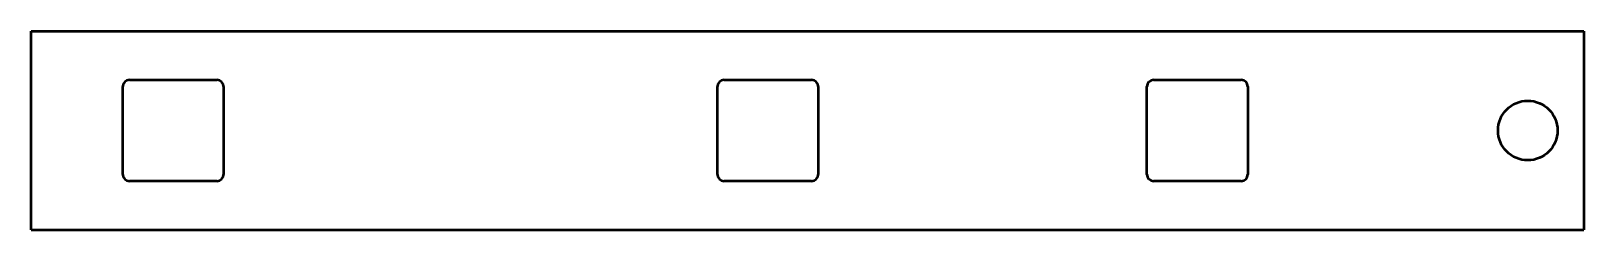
# Model space of a CAD drawing. Header units: millimetres. Extents: x 46 to 516, y 237 to 297.
import ezdxf

# ---------------------------------------------------------------- set-up
doc = ezdxf.new("R2010")
doc.units = ezdxf.units.MM
doc.header["$LTSCALE"] = 2
doc.layers.add('Visible (ISO)', color=7, linetype='Continuous', lineweight=50)

msp = doc.modelspace()

# ---------------------------------------------------------------- linework, layer by layer
at = {"layer": 'Visible (ISO)'}
for p, q in [((45.52, 237.18), (45.52, 297.18)), ((45.52, 297.18), (515.52, 297.18)), ((515.52, 297.18), (515.52, 237.18)), ((75.27, 282.43), (101.77, 282.43)), ((255.27, 282.43), (281.77, 282.43)), ((385.27, 282.43), (411.77, 282.43)), ((73.27, 253.93), (73.27, 280.43)), ((103.77, 280.43), (103.77, 253.93)), ((253.27, 253.93), (253.27, 280.43)), ((283.77, 280.43), (283.77, 253.93)), ((383.27, 253.93), (383.27, 280.43)), ((413.77, 280.43), (413.77, 253.93)), ((101.77, 251.93), (75.27, 251.93)), ((281.77, 251.93), (255.27, 251.93)), ((411.77, 251.93), (385.27, 251.93)), ((45.52, 237.18), (515.52, 237.18))]:
    msp.add_line(p, q, dxfattribs=at)
msp.add_circle((498.52, 267.18), 9, dxfattribs=at)
for centre, start, end in [((75.27, 280.43), 90, 180), ((101.77, 280.43), 0, 90), ((255.27, 280.43), 90, 180), ((281.77, 280.43), 0, 90), ((385.27, 280.43), 90, 180), ((411.77, 280.43), 0, 90), ((75.27, 253.93), 180, 270), ((101.77, 253.93), 270, 0), ((255.27, 253.93), 180, 270), ((281.77, 253.93), 270, 0), ((385.27, 253.93), 180, 270), ((411.77, 253.93), 270, 0)]:
    msp.add_arc(centre, 2, start, end, dxfattribs=at)

doc.saveas('drawing.dxf')
